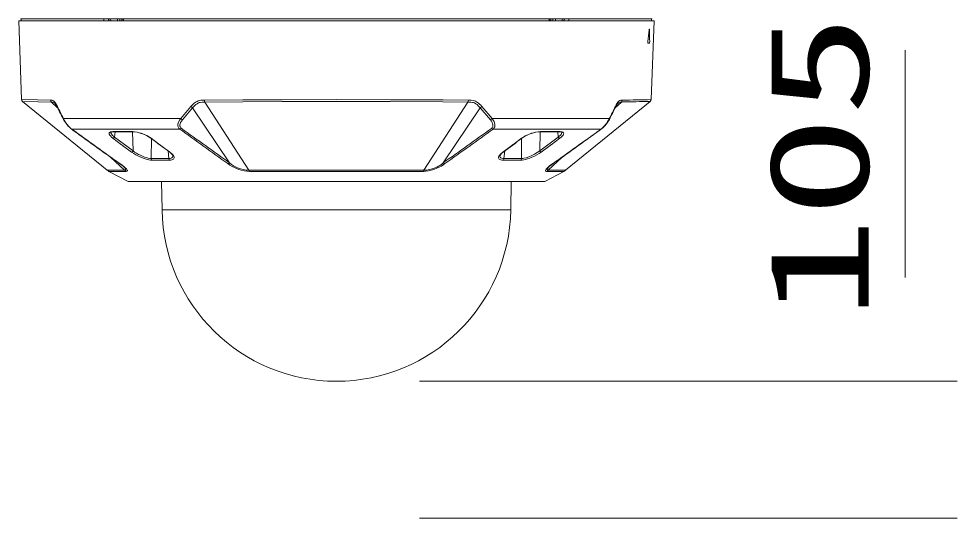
# Model space of a CAD drawing. Units: millimetres on the paper. Extents: x -62 to 64, y -59 to 59.
# Drawn here: x -7.62 to 14.98, y 23.95 to 35.98 of the extents above; entities that cross this region are included whole.
import ezdxf
from ezdxf.enums import TextEntityAlignment as Align

# ---------------------------------------------------------------- set-up
doc = ezdxf.new("R2010")
doc.units = ezdxf.units.MM
doc.layers.add('0-2_GAIKEI', color=4, linetype='Continuous', lineweight=9)
doc.layers.add('0-4_SUNPO', color=7, linetype='Continuous', lineweight=9)
doc.styles.add('ＭＳ ゴシック', font='')
doc.styles.get('ＭＳ ゴシック').set_extended_font_data('MS Gothic')

msp = doc.modelspace()

# ---------------------------------------------------------------- linework, layer by layer
at = {"layer": '0-2_GAIKEI', "color": 7}
for p, q in [((7.638, 35.976), (-7.572, 35.976)), ((-7.549, 34.03), (-7.616, 35.926)), ((7.682, 35.926), (-7.616, 35.926)), ((7.615, 34.03), (7.682, 35.926)), ((-7.527, 33.985), (-5.486, 32.329)), ((7.593, 33.985), (5.553, 32.329)), ((-4.985, 32.059), (-5.445, 32.301)), ((5.051, 32.059), (5.511, 32.301)), ((-4.961, 32.053), (5.027, 32.053)), ((-4.178, 32.053), (-4.166, 31.373)), ((4.244, 32.053), (4.232, 31.373))]:
    msp.add_line(p, q, dxfattribs=at)
at = {"layer": '0-2_GAIKEI'}
for p, q in [((-7.557, 35.976), (-7.558, 35.926)), ((-5.564, 35.976), (-5.564, 35.926)), ((5.63, 35.976), (-5.564, 35.976)), ((-5.456, 35.926), (-5.459, 35.976)), ((-5.447, 35.926), (-5.45, 35.976)), ((-5.403, 35.976), (-5.401, 35.926)), ((-5.242, 35.976), (-5.242, 35.926)), ((-5.179, 35.926), (-5.179, 35.976)), ((-5.134, 35.926), (-5.133, 35.976)), ((-5.103, 35.976), (-5.105, 35.926)), ((-5.093, 35.976), (-5.095, 35.926)), ((5.159, 35.976), (5.161, 35.926)), ((5.169, 35.976), (5.171, 35.926)), ((5.2, 35.926), (5.199, 35.976)), ((5.246, 35.926), (5.245, 35.976)), ((5.309, 35.926), (5.308, 35.976)), ((5.467, 35.926), (5.469, 35.976)), ((5.516, 35.976), (5.513, 35.926)), ((5.525, 35.976), (5.522, 35.926)), ((5.63, 35.976), (5.63, 35.926)), ((7.623, 35.976), (7.624, 35.926)), ((7.572, 35.386), (7.537, 35.386)), ((-6.83, 33.971), (-6.682, 33.833)), ((3.202, 33.971), (2.142, 32.329)), ((6.896, 33.971), (6.748, 33.833)), ((-3.47, 33.861), (-3.716, 33.573)), ((-3.431, 33.832), (-3.677, 33.543)), ((-3.431, 33.832), (-2.541, 32.507)), ((3.497, 33.832), (2.607, 32.507)), ((3.497, 33.832), (3.743, 33.543)), ((-6.539, 33.573), (-3.716, 33.573)), ((-6.34, 33.318), (-3.74, 33.318)), ((-5.297, 33.254), (-5.31, 33.127)), ((-4.877, 33.254), (-4.864, 32.795)), ((4.944, 33.254), (4.93, 32.795)), ((5.376, 33.127), (5.363, 33.254)), ((-4.864, 32.795), (-5.31, 33.127)), ((-4.428, 32.612), (-4.423, 33.091)), ((4.491, 33.097), (4.283, 32.943)), ((4.494, 32.612), (4.489, 33.091)), ((5.207, 32.943), (5.414, 33.097)), ((-5.141, 32.943), (-5.134, 32.938)), ((-4.194, 32.926), (-4.197, 32.928)), ((-4.003, 32.612), (-4.02, 32.792)), ((4.26, 32.926), (4.044, 32.766)), ((4.069, 32.612), (4.086, 32.792)), ((4.26, 32.926), (4.263, 32.928)), ((4.274, 32.936), (4.263, 32.928)), ((4.276, 32.938), (4.274, 32.936)), ((4.283, 32.943), (4.276, 32.938)), ((4.967, 32.766), (5.183, 32.926)), ((5.183, 32.926), (5.186, 32.928)), ((5.186, 32.928), (5.197, 32.936)), ((5.197, 32.936), (5.2, 32.938)), ((5.207, 32.943), (5.2, 32.938)), ((-5.408, 32.646), (-5.068, 32.329)), ((-4.003, 32.612), (-4.428, 32.612)), ((-4.408, 32.57), (-3.985, 32.57)), ((4.474, 32.57), (4.051, 32.57)), ((4.069, 32.612), (4.494, 32.612)), ((-5.486, 32.329), (-5.068, 32.329)), ((0.033, 32.329), (-2.076, 32.329)), ((2.142, 32.329), (0.033, 32.329)), ((5.553, 32.329), (5.134, 32.329)), ((-5.445, 32.301), (-5.029, 32.301)), ((2.126, 32.301), (0.033, 32.301)), ((5.051, 32.059), (-4.985, 32.059)), ((-4.166, 31.373), (4.232, 31.373))]:
    msp.add_line(p, q, dxfattribs=at)
for points in [[(7.571, 35.709), (7.57, 35.722), (7.569, 35.727), (7.568, 35.728), (7.567, 35.728), (7.567, 35.728), (7.567, 35.728), (7.566, 35.728), (7.565, 35.727), (7.564, 35.725), (7.561, 35.709)], [(7.537, 35.386), (7.536, 35.386), (7.535, 35.387), (7.535, 35.388), (7.533, 35.392), (7.532, 35.404), (7.533, 35.426)], [(7.572, 35.386), (7.573, 35.386), (7.573, 35.387), (7.574, 35.388), (7.575, 35.392), (7.577, 35.404), (7.578, 35.426)], [(-6.851, 34.016), (-7.168, 34.022), (-7.549, 34.03)], [(-6.83, 33.971), (-7.147, 33.977), (-7.527, 33.985)], [(-6.851, 34.016), (-6.821, 34.014), (-6.81, 34.012), (-6.793, 34.006), (-6.769, 33.99), (-6.748, 33.968), (-6.728, 33.941), (-6.706, 33.903), (-6.685, 33.861)], [(-6.83, 33.971), (-6.803, 33.969), (-6.779, 33.963), (-6.758, 33.95), (-6.75, 33.943)], [(-6.686, 33.841), (-6.711, 33.889), (-6.732, 33.922), (-6.747, 33.94), (-6.75, 33.943)], [(-3.47, 33.861), (-3.431, 33.905), (-3.39, 33.943), (-3.369, 33.959), (-3.347, 33.973), (-3.32, 33.987), (-3.292, 33.998), (-3.255, 34.008), (-3.229, 34.012), (-3.178, 34.016), (-3.145, 34.016), (-2.224, 34.022), (-1.276, 34.027), (0.033, 34.03), (1.334, 34.027), (2.607, 34.02), (3.211, 34.016)], [(-3.431, 33.832), (-3.408, 33.858), (-3.385, 33.881), (-3.354, 33.909), (-3.322, 33.931), (-3.29, 33.948), (-3.268, 33.956), (-3.246, 33.962), (-3.2, 33.969), (-3.168, 33.971), (-3.136, 33.971)], [(-3.136, 33.971), (-2.218, 33.978), (-1.272, 33.982), (0.033, 33.985), (1.33, 33.983), (2.599, 33.976), (3.202, 33.971)], [(-3.136, 33.971), (-2.076, 32.329), (-2.139, 32.333), (-2.206, 32.344), (-2.276, 32.363), (-2.349, 32.389), (-2.399, 32.411), (-2.448, 32.438), (-2.496, 32.47), (-2.541, 32.507)], [(3.497, 33.832), (3.474, 33.858), (3.451, 33.881), (3.42, 33.909), (3.388, 33.931), (3.356, 33.948), (3.335, 33.956), (3.314, 33.962), (3.27, 33.969), (3.234, 33.971), (3.202, 33.971)], [(3.536, 33.861), (3.509, 33.893), (3.48, 33.922), (3.458, 33.941), (3.435, 33.958), (3.408, 33.976), (3.38, 33.99), (3.355, 33.999), (3.33, 34.006), (3.282, 34.013), (3.244, 34.016), (3.211, 34.016)], [(6.751, 33.861), (6.772, 33.903), (6.794, 33.941), (6.814, 33.969), (6.835, 33.99), (6.858, 34.005), (6.882, 34.013), (6.902, 34.016), (6.917, 34.016)], [(6.816, 33.943), (6.801, 33.926), (6.78, 33.895), (6.757, 33.852), (6.752, 33.841)], [(6.816, 33.943), (6.829, 33.954), (6.842, 33.961), (6.857, 33.967), (6.867, 33.969), (6.896, 33.971)], [(3.536, 33.861), (3.782, 33.573), (6.605, 33.573)], [(-6.539, 33.573), (-6.542, 33.564), (-6.542, 33.555), (-6.54, 33.551)], [(-6.354, 33.324), (-6.39, 33.354), (-6.43, 33.393), (-6.47, 33.443), (-6.516, 33.509), (-6.54, 33.551)], [(-6.34, 33.318), (-6.365, 33.337), (-6.393, 33.363), (-6.418, 33.389), (-6.453, 33.432), (-6.474, 33.461), (-6.496, 33.495), (-6.519, 33.535), (-6.539, 33.573)], [(-3.716, 33.573), (-3.742, 33.537), (-3.763, 33.499), (-3.777, 33.464), (-3.783, 33.434), (-3.785, 33.41), (-3.784, 33.39), (-3.779, 33.372), (-3.772, 33.355), (-3.761, 33.338), (-3.749, 33.325), (-3.74, 33.318)], [(-3.677, 33.543), (-3.699, 33.511), (-3.718, 33.478), (-3.729, 33.449), (-3.734, 33.425), (-3.735, 33.406), (-3.734, 33.391), (-3.731, 33.378), (-3.725, 33.366), (-3.717, 33.353), (-3.708, 33.343), (-3.701, 33.337)], [(3.743, 33.543), (3.765, 33.511), (3.784, 33.478), (3.795, 33.449), (3.8, 33.425), (3.801, 33.407), (3.8, 33.391), (3.797, 33.378), (3.791, 33.366), (3.783, 33.353), (3.774, 33.343), (3.768, 33.337), (3.787, 33.325), (3.806, 33.318)], [(3.782, 33.573), (3.808, 33.537), (3.829, 33.499), (3.843, 33.464), (3.849, 33.434), (3.851, 33.41), (3.85, 33.39), (3.846, 33.375), (3.841, 33.362), (3.836, 33.35), (3.827, 33.338), (3.815, 33.325), (3.806, 33.318), (6.406, 33.318)], [(6.605, 33.573), (6.587, 33.537), (6.565, 33.499), (6.542, 33.464), (6.521, 33.434), (6.485, 33.39), (6.452, 33.356), (6.432, 33.338), (6.406, 33.318)], [(6.606, 33.551), (6.572, 33.494), (6.536, 33.443), (6.491, 33.388), (6.449, 33.347), (6.42, 33.324)], [(6.606, 33.551), (6.608, 33.559), (6.605, 33.573)], [(-5.141, 32.943), (-5.348, 33.097), (-5.382, 33.126), (-5.41, 33.153), (-5.426, 33.175), (-5.436, 33.194), (-5.44, 33.212), (-5.438, 33.226), (-5.43, 33.238), (-5.417, 33.246), (-5.404, 33.251), (-5.389, 33.255), (-5.353, 33.258)], [(-5.31, 33.127), (-5.334, 33.147), (-5.355, 33.166), (-5.376, 33.19), (-5.385, 33.202), (-5.395, 33.225), (-5.397, 33.243)], [(-5.394, 33.245), (-5.38, 33.25), (-5.353, 33.254), (-5.342, 33.254)], [(-4.883, 33.258), (-4.825, 33.254), (-4.762, 33.243), (-4.715, 33.231), (-4.667, 33.217), (-4.591, 33.188), (-4.517, 33.153), (-4.47, 33.127), (-4.425, 33.097), (-4.217, 32.943)], [(-4.873, 33.254), (-4.83, 33.252), (-4.766, 33.242), (-4.692, 33.223), (-4.613, 33.195), (-4.542, 33.163), (-4.476, 33.127), (-4.435, 33.1)], [(-3.701, 33.337), (-3.72, 33.325), (-3.74, 33.318)], [(4.949, 33.258), (4.891, 33.254), (4.828, 33.243), (4.781, 33.231), (4.733, 33.217), (4.658, 33.188), (4.583, 33.153), (4.536, 33.127), (4.491, 33.097)], [(4.939, 33.254), (4.896, 33.252), (4.832, 33.242), (4.759, 33.223), (4.679, 33.195), (4.608, 33.163), (4.542, 33.127), (4.501, 33.1)], [(4.93, 32.795), (5.376, 33.127), (5.401, 33.147), (5.421, 33.166), (5.443, 33.191), (5.457, 33.214), (5.463, 33.235), (5.463, 33.243)], [(5.408, 33.254), (5.439, 33.252), (5.457, 33.247), (5.46, 33.245)], [(5.414, 33.097), (5.448, 33.126), (5.476, 33.153), (5.492, 33.175), (5.503, 33.194), (5.507, 33.212), (5.504, 33.226), (5.496, 33.238), (5.483, 33.246), (5.47, 33.251), (5.455, 33.255), (5.419, 33.258)], [(-5.117, 32.926), (-5.12, 32.928), (-5.131, 32.936), (-5.134, 32.938)], [(-4.408, 32.57), (-4.442, 32.572), (-4.48, 32.578), (-4.524, 32.587), (-4.571, 32.6), (-4.623, 32.618), (-4.677, 32.639), (-4.734, 32.665), (-4.793, 32.696), (-4.849, 32.729), (-4.901, 32.766), (-5.117, 32.926)], [(-4.428, 32.612), (-4.462, 32.614), (-4.501, 32.621), (-4.545, 32.632), (-4.591, 32.646), (-4.638, 32.665), (-4.687, 32.687), (-4.735, 32.711), (-4.782, 32.738), (-4.825, 32.766), (-4.864, 32.795)], [(-4.217, 32.943), (-4.21, 32.938), (-4.207, 32.936), (-4.197, 32.928)], [(-4.194, 32.926), (-3.978, 32.766), (-3.935, 32.731), (-3.917, 32.714), (-3.902, 32.697), (-3.89, 32.681), (-3.882, 32.665), (-3.874, 32.643), (-3.873, 32.623), (-3.879, 32.608), (-3.888, 32.596), (-3.902, 32.586), (-3.926, 32.577), (-3.954, 32.572), (-3.985, 32.57)], [(4.494, 32.612), (4.52, 32.614), (4.547, 32.617), (4.605, 32.63), (4.666, 32.65), (4.738, 32.679), (4.807, 32.714), (4.872, 32.753), (4.93, 32.795)], [(-3.905, 32.676), (-3.906, 32.657), (-3.914, 32.641), (-3.928, 32.629), (-3.948, 32.619), (-3.974, 32.614), (-4.003, 32.612)], [(-3.934, 32.722), (-3.916, 32.7), (-3.907, 32.683), (-3.905, 32.676)], [(4.044, 32.766), (4.001, 32.731), (3.983, 32.714), (3.968, 32.697), (3.957, 32.681), (3.948, 32.665), (3.94, 32.643), (3.939, 32.623), (3.945, 32.608), (3.954, 32.596), (3.968, 32.586), (3.992, 32.577), (4.02, 32.572), (4.051, 32.57)], [(4, 32.722), (3.982, 32.7), (3.973, 32.683), (3.971, 32.676)], [(3.971, 32.676), (3.972, 32.658), (3.979, 32.642), (3.993, 32.629), (4.013, 32.62), (4.039, 32.614), (4.069, 32.612)], [(4.474, 32.57), (4.508, 32.572), (4.546, 32.578), (4.59, 32.587), (4.637, 32.6), (4.689, 32.618), (4.743, 32.639), (4.801, 32.665), (4.859, 32.696), (4.915, 32.729), (4.967, 32.766)], [(5.474, 32.646), (5.134, 32.329), (5.124, 32.329), (5.117, 32.332), (5.112, 32.335), (5.109, 32.34), (5.109, 32.347), (5.111, 32.355), (5.122, 32.375), (5.141, 32.398), (5.169, 32.425)], [(-5.19, 32.492), (-5.132, 32.45), (-5.103, 32.425)], [(-5.179, 32.487), (-5.126, 32.451), (-5.083, 32.418), (-5.05, 32.389), (-5.02, 32.358), (-5.01, 32.345), (-5.004, 32.333), (-5, 32.324), (-5, 32.316), (-5.003, 32.31), (-5.008, 32.305), (-5.017, 32.302), (-5.029, 32.301)], [(-5.103, 32.425), (-5.068, 32.39), (-5.056, 32.375), (-5.048, 32.363), (-5.044, 32.352), (-5.043, 32.344), (-5.044, 32.337), (-5.049, 32.333), (-5.057, 32.33), (-5.068, 32.329)], [(-2.541, 32.507), (-2.56, 32.494), (-2.579, 32.487)], [(0.033, 32.301), (-2.06, 32.301), (-2.125, 32.305), (-2.192, 32.315), (-2.261, 32.33), (-2.315, 32.347), (-2.369, 32.366), (-2.424, 32.39), (-2.479, 32.418), (-2.531, 32.45), (-2.579, 32.487)], [(2.126, 32.301), (2.187, 32.304), (2.25, 32.313), (2.315, 32.327), (2.381, 32.347), (2.454, 32.374), (2.491, 32.39), (2.528, 32.409), (2.563, 32.429), (2.597, 32.45), (2.646, 32.487)], [(2.142, 32.329), (2.206, 32.333), (2.272, 32.344), (2.342, 32.363), (2.415, 32.389), (2.453, 32.406), (2.492, 32.425), (2.527, 32.446), (2.562, 32.47), (2.607, 32.507)], [(5.511, 32.301), (5.095, 32.301), (5.077, 32.304), (5.071, 32.307), (5.068, 32.311), (5.066, 32.317), (5.067, 32.324), (5.074, 32.341), (5.084, 32.355), (5.098, 32.371), (5.138, 32.408), (5.176, 32.439), (5.245, 32.487)], [(5.169, 32.425), (5.204, 32.454), (5.257, 32.492)]]:
    msp.add_lwpolyline(points, dxfattribs=at)
for centre, radius, start, end in [((-51.521, 41.553), 59.371, 354.07726, 354.35108), ((-50.93, 34.1), 58.523, 1.2984, 1.57486), ((-6.788, 34.017), 0.0622, 180.9615, 227.4203), ((6.854, 34.017), 0.0622, 312.5817, 359.0416), ((4.425, 181.038), 147.087, 270.96269, 271.23411), ((4.433, 181.671), 147.676, 270.96368, 271.23484), ((-6.663, 33.85), 0.0243, 152.369, 202.317), ((2.155, 38.102), 9.814, 205.7329, 207.6266), ((1.765, 37.948), 9.386, 205.8115, 207.7844), ((-3.37, 33.954), 0.136, 222.5281, 243.386), ((3.436, 33.954), 0.136, 296.6148, 317.4713), ((-1.697, 37.947), 9.384, 332.2153, 334.1887), ((-2.117, 38.116), 9.845, 332.3791, 334.2667), ((6.729, 33.85), 0.0242, 337.4437, 27.6492), ((-3.622, 33.656), 0.126, 221.4291, 244.1607), ((3.688, 33.656), 0.126, 295.8411, 318.5719), ((-6.336, 33.35), 0.0319, 234.6159, 261.8279), ((79.908, 152.717), 147.296, 234.15173, 234.70816), ((79.946, 152.633), 147.246, 234.12627, 234.68213), ((-5.388, 33.232), 0.0147, 116.6338, 133.6464), ((-5.342, 33.272), 0.018, 233.6903, 269.6051), ((-5.119, -14.894), 48.152, 89.7186, 90.2776), ((-5.11, -11.817), 45.072, 89.6993, 90.2951), ((-4.873, 33.269), 0.0151, 230.2763, 268.5862), ((84.279, 154.972), 150.156, 234.11342, 234.65827), ((82.061, 152.008), 146.417, 234.14448, 234.7029), ((-81.988, 151.998), 146.405, 305.29706, 305.85552), ((-84.188, 154.937), 150.114, 305.34167, 305.88666), ((4.939, 33.269), 0.0151, 271.44, 309.7915), ((5.176, -11.817), 45.072, 89.7049, 90.3007), ((5.185, -14.894), 48.152, 89.7224, 90.2814), ((-79.988, 152.785), 147.432, 305.31812, 305.87328), ((-79.669, 152.475), 146.998, 305.29107, 305.84864), ((5.408, 33.272), 0.0179, 270.3712, 306.3146), ((5.454, 33.232), 0.0147, 46.3538, 63.3662), ((6.402, 33.35), 0.0319, 278.1681, 305.5846), ((-5.347, 33.125), 0.0284, 268.6653, 301.3751), ((-5.354, 33.139), 0.0438, 299.4239, 307.9669), ((-5.36, 33.147), 0.0542, 308.3022, 337.5104), ((-153.709, -168.541), 250.881, 53.36068, 53.48774), ((-4.426, 33.113), 0.0161, 235.3837, 274.9946), ((153.775, -168.541), 250.881, 126.51226, 126.63932), ((4.492, 33.113), 0.0161, 264.9717, 305.0611), ((5.426, 33.147), 0.0542, 202.4948, 231.6912), ((5.42, 33.139), 0.0438, 232.0331, 240.5761), ((5.413, 33.125), 0.0284, 238.6249, 271.3347), ((-4.915, 32.817), 0.0557, 308.5328, 336.87), ((4.981, 32.817), 0.0558, 203.1343, 231.1279), ((-4.369, 32.613), 0.0587, 180.8949, 217.4518), ((-4.385, 32.603), 0.0399, 218.9832, 234.4454), ((-3.939, 32.613), 0.0635, 180.8369, 214.2117), ((-3.961, 32.6), 0.038, 216.0265, 231.385), ((-3.98, 32.781), 0.0155, 235.3676, 276.2222), ((-4.213, 32.451), 0.389, 44.1594, 54.7134), ((4.279, 32.451), 0.389, 125.2867, 135.8406), ((4.046, 32.781), 0.0154, 263.7332, 305.2958), ((4.027, 32.6), 0.0383, 308.6707, 323.9189), ((4.005, 32.614), 0.0641, 325.9431, 358.9866), ((4.451, 32.603), 0.0399, 305.5894, 321.0154), ((4.435, 32.613), 0.0587, 322.5482, 359.1051), ((-5.326, 32.526), 0.255, 230.9369, 242.198), ((-5.172, 32.518), 0.0319, 235.6817, 259.0013), ((-4.911, 32.507), 0.238, 228.8019, 240.2455), ((-1.919, 32.401), 0.173, 204.7903, 215.3153), ((1.985, 32.401), 0.173, 324.6906, 335.208), ((4.977, 32.507), 0.238, 299.7547, 311.1985), ((5.239, 32.518), 0.0319, 280.9867, 304.3317)]:
    msp.add_arc(centre, radius, start, end, dxfattribs=at)
at = {"layer": '0-2_GAIKEI', "color": 7}
for centre, radius, start, end in [((-7.489, 34.032), 0.0604, 182.0005, 230.9363), ((7.555, 34.032), 0.0604, 309.0627, 358.0009), ((5.392, 32.526), 0.255, 297.8022, 309.063), ((-4.961, 32.103), 0.05, 242.1983, 269.9894), ((5.027, 32.103), 0.05, 270.0137, 297.7915), ((0.033, 31.446), 4.2, 181, 359)]:
    msp.add_arc(centre, radius, start, end, dxfattribs=at)
at = {"layer": '0-2_GAIKEI'}
for centre, major_axis, ratio, start_param, end_param in [((-3.12, 34.018), (0, -0.0601), 0.419399, 4.744077, 5.602643), ((3.186, 34.018), (0, -0.0601), 0.419399, 0.680542, 1.539107), ((-4.888, 32.797), (-0.0212, -0.0287), 0.625443, 0.385027, 1.152603), ((4.954, 32.797), (0.0212, -0.0288), 0.625784, 5.123315, 5.899147), ((2.63, 32.553), (0.0442, -0.0609), 0.63146, 5.030756, 5.705289)]:
    msp.add_ellipse(centre, major_axis=major_axis, ratio=ratio, start_param=start_param, end_param=end_param, dxfattribs=at)
at = {"layer": '0-4_SUNPO'}
for p, q in [((13.734, 29.746), (13.734, 35.216)), ((2.033, 27.246), (14.984, 27.246)), ((2.033, 23.947), (14.984, 23.947))]:
    msp.add_line(p, q, dxfattribs=at)

# ---------------------------------------------------------------- texts
at = {"layer": '0-4_SUNPO', "style": 'ＭＳ ゴシック', "width": 1.5}
msp.add_text('105', height=2.405, rotation=90, dxfattribs=at).set_placement((13.571, 28.731), align=Align.BOTTOM_LEFT)

doc.saveas('drawing.dxf')
